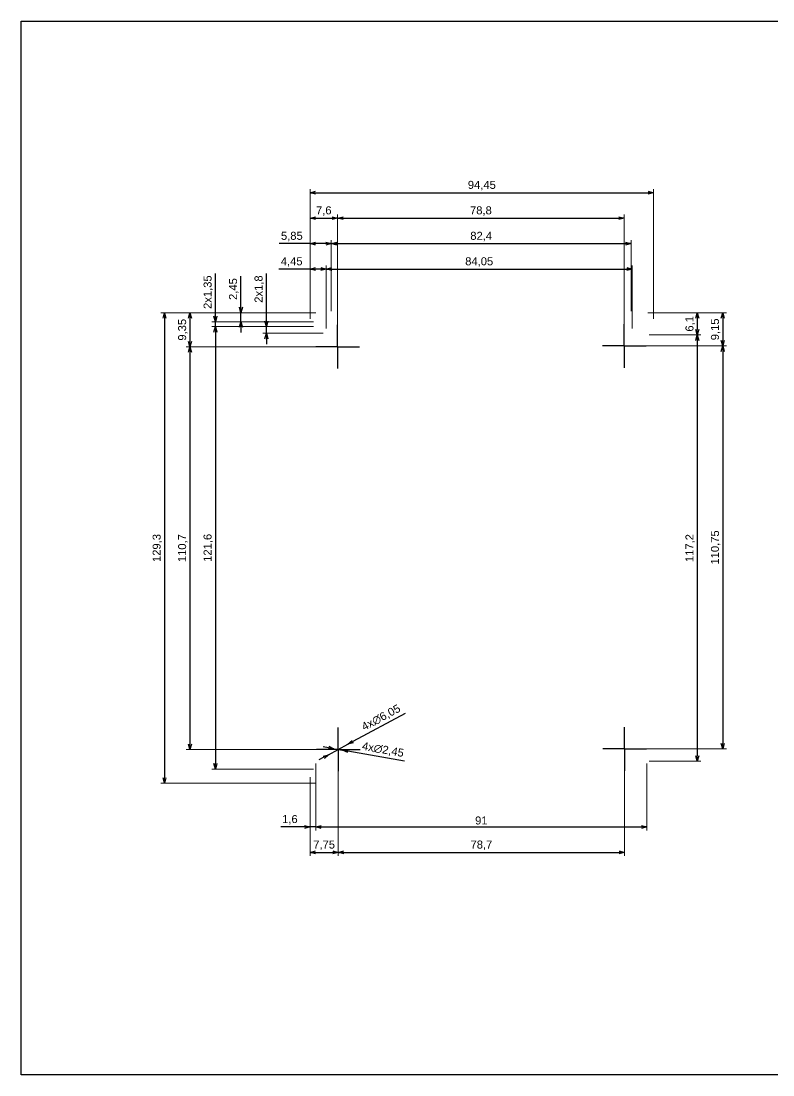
# Paper-space layout 'Cover' of a CAD drawing. Header units: millimetres. Extents: x 0 to 413, y 1 to 290.
# Drawn here: x 0.2 to 206.8, y 0.5 to 290.2 of the extents above; entities that cross this region are included whole.
import ezdxf

# ---------------------------------------------------------------- set-up
doc = ezdxf.new("R2010")
doc.units = ezdxf.units.MM
doc.linetypes.add('ACAD_ISO10W100', pattern=[18, 12, -3, 0, -3])
doc.linetypes.add('AM_ISO08W050x2', pattern=[9, 6, -0.75, 1.5, -0.75])
doc.layers.add('MD_Annotation', color=7, linetype='Continuous', lineweight=25)
doc.layers.add('MD_Axes', color=7, linetype='ACAD_ISO10W100', lineweight=25)
doc.layers.add('Tabelka', color=7, linetype='Continuous')
doc.styles.get("Standard").update_dxf_attribs({"font": 'arial.ttf'})
doc.dimstyles.new('ISO-25', dxfattribs={"dimtxt": 2.2, "dimasz": 1.5, "dimexe": 1, "dimexo": 0.625, "dimtad": 1, "dimrnd": 0.05, "dimtxsty": 'Standard', "dimblk": 'OPEN30', "dimcen": 2.5, "dimadec": 0, "dimazin": 0, "dimtfac": 1, "dimtmove": 0, "dimatfit": 3, "dimfxl": 1, "dimlwe": 18, "dimarcsym": 0})

# ---------------------------------------------------------------- blocks, each defined once
blk = doc.blocks.new('_Open30')
at = {"color": 0, "linetype": 'ByBlock', "lineweight": -2}
for p, q in [((-1, 0.26794919), (0, 0)), ((0, 0), (-1, -0.26794919)), ((0, 0), (-1, 0))]:
    blk.add_line(p, q, dxfattribs=at)
blk = doc.blocks.new('*D59')
at = {"layer": 'Defpoints', "color": 0, "transparency": 16777216}
for p in [(174.0679101971837, 243.0170457727796), (79.62791019718487, 207.7679846876377), (174.0679101971837, 207.7680553045248)]:
    blk.add_point(p, dxfattribs=at)
at = {"layer": 'MD_Annotation', "color": 0, "lineweight": 18, "transparency": 16777216}
for p, q in [((79.62791019718487, 208.3929846876377), (79.62791019718487, 244.0170457727796)), ((174.0679101971837, 208.3930553045248), (174.0679101971837, 244.0170457727796))]:
    blk.add_line(p, q, dxfattribs=at)
at = {"layer": 'MD_Annotation', "color": 0, "lineweight": -2, "transparency": 16777216}
blk.add_line((81.12791019718487, 243.0170457727796), (172.5679101971837, 243.0170457727796), dxfattribs=at)
at = {"layer": 'MD_Annotation', "color": 0, "lineweight": -2, "transparency": 16777216, "xscale": 1.5, "yscale": 1.5, "zscale": 1.5, "rotation": 180}
blk.add_blockref('_Open30', (79.62791019718487, 243.0170457727796), dxfattribs=at)
at = {"layer": 'MD_Annotation', "color": 0, "lineweight": -2, "transparency": 16777216, "xscale": 1.5, "yscale": 1.5, "zscale": 1.5}
blk.add_blockref('_Open30', (174.0679101971837, 243.0170457727796), dxfattribs=at)
at = {"layer": 'MD_Annotation', "color": 0, "transparency": 16777216, "insert": (126.8479101971843, 244.9641467277592), "char_height": 2.2, "attachment_point": 5}
blk.add_mtext('94,45', dxfattribs=at)
blk = doc.blocks.new('*D60')
at = {"layer": 'Defpoints', "color": 0, "transparency": 16777216}
for p in [(85.46863972699238, 229.0170457727797), (85.46863972699238, 209.8237742366124), (79.62791019718497, 207.7679846876381)]:
    blk.add_point(p, dxfattribs=at)
at = {"layer": 'MD_Annotation', "color": 0, "lineweight": -2, "transparency": 16777216}
for p, q in [((79.62791019718497, 229.0170457727797), (71.14680514943599, 229.0170457727797)), ((83.96863972699238, 229.0170457727797), (81.12791019718497, 229.0170457727797))]:
    blk.add_line(p, q, dxfattribs=at)
at = {"layer": 'MD_Annotation', "color": 0, "lineweight": 18, "transparency": 16777216}
for p, q in [((79.62791019718497, 208.3929846876381), (79.62791019718497, 230.0170457727797)), ((85.46863972699238, 210.4487742366124), (85.46863972699238, 230.0170457727797))]:
    blk.add_line(p, q, dxfattribs=at)
at = {"layer": 'MD_Annotation', "color": 0, "lineweight": -2, "transparency": 16777216, "xscale": 1.5, "yscale": 1.5, "zscale": 1.5, "rotation": 180}
blk.add_blockref('_Open30', (79.62791019718497, 229.0170457727797), dxfattribs=at)
at = {"layer": 'MD_Annotation', "color": 0, "lineweight": -2, "transparency": 16777216, "xscale": 1.5, "yscale": 1.5, "zscale": 1.5}
blk.add_blockref('_Open30', (85.46863972699238, 229.0170457727797), dxfattribs=at)
at = {"layer": 'MD_Annotation', "color": 0, "transparency": 16777216, "insert": (74.63735767331049, 230.9641467277592), "char_height": 2.2, "attachment_point": 5}
blk.add_mtext('5,85', dxfattribs=at)
blk = doc.blocks.new('*D61')
at = {"layer": 'Defpoints', "color": 0, "transparency": 16777216}
for p in [(167.8777108044104, 229.0170457727796), (85.46863972699238, 209.8237742366124), (167.8777108044104, 209.8206316100092)]:
    blk.add_point(p, dxfattribs=at)
at = {"layer": 'MD_Annotation', "color": 0, "lineweight": 18, "transparency": 16777216}
for p, q in [((85.46863972699238, 210.4487742366124), (85.46863972699238, 230.0170457727796)), ((167.8777108044104, 210.4456316100092), (167.8777108044104, 230.0170457727796))]:
    blk.add_line(p, q, dxfattribs=at)
at = {"layer": 'MD_Annotation', "color": 0, "lineweight": -2, "transparency": 16777216}
blk.add_line((86.96863972699238, 229.0170457727796), (166.3777108044104, 229.0170457727796), dxfattribs=at)
at = {"layer": 'MD_Annotation', "color": 0, "lineweight": -2, "transparency": 16777216, "xscale": 1.5, "yscale": 1.5, "zscale": 1.5, "rotation": 180}
blk.add_blockref('_Open30', (85.46863972699238, 229.0170457727796), dxfattribs=at)
at = {"layer": 'MD_Annotation', "color": 0, "lineweight": -2, "transparency": 16777216, "xscale": 1.5, "yscale": 1.5, "zscale": 1.5}
blk.add_blockref('_Open30', (167.8777108044104, 229.0170457727796), dxfattribs=at)
at = {"layer": 'MD_Annotation', "color": 0, "transparency": 16777216, "insert": (126.6731752657014, 230.9641467277592), "char_height": 2.2, "attachment_point": 5}
blk.add_mtext('82,4', dxfattribs=at)
blk = doc.blocks.new('*D62')
at = {"layer": 'Defpoints', "color": 0, "transparency": 16777216}
for p in [(87.20291019718378, 236.0170457727797), (79.62791019718497, 207.7679846876374), (87.20291019718378, 200.6620457727801)]:
    blk.add_point(p, dxfattribs=at)
at = {"layer": 'MD_Annotation', "color": 0, "lineweight": 18, "transparency": 16777216}
for p, q in [((79.62791019718497, 208.3929846876374), (79.62791019718497, 237.0170457727797)), ((87.20291019718378, 201.2870457727801), (87.20291019718378, 237.0170457727797))]:
    blk.add_line(p, q, dxfattribs=at)
at = {"layer": 'MD_Annotation', "color": 0, "lineweight": -2, "transparency": 16777216}
blk.add_line((81.12791019718497, 236.0170457727797), (85.70291019718378, 236.0170457727797), dxfattribs=at)
at = {"layer": 'MD_Annotation', "color": 0, "lineweight": -2, "transparency": 16777216, "xscale": 1.5, "yscale": 1.5, "zscale": 1.5, "rotation": 180}
blk.add_blockref('_Open30', (79.62791019718497, 236.0170457727797), dxfattribs=at)
at = {"layer": 'MD_Annotation', "color": 0, "lineweight": -2, "transparency": 16777216, "xscale": 1.5, "yscale": 1.5, "zscale": 1.5}
blk.add_blockref('_Open30', (87.20291019718378, 236.0170457727797), dxfattribs=at)
at = {"layer": 'MD_Annotation', "color": 0, "transparency": 16777216, "insert": (83.41541019718437, 237.9641467277592), "char_height": 2.2, "attachment_point": 5}
blk.add_mtext('7,6', dxfattribs=at)
blk = doc.blocks.new('*D63')
at = {"layer": 'Defpoints', "color": 0, "transparency": 16777216}
for p in [(165.9829101971844, 236.0170457727797), (87.20291019718378, 200.6620457727801), (165.9829101971844, 200.8820457727794)]:
    blk.add_point(p, dxfattribs=at)
at = {"layer": 'MD_Annotation', "color": 0, "lineweight": 18, "transparency": 16777216}
for p, q in [((87.20291019718378, 201.2870457727801), (87.20291019718378, 237.0170457727797)), ((165.9829101971844, 201.5070457727794), (165.9829101971844, 237.0170457727797))]:
    blk.add_line(p, q, dxfattribs=at)
at = {"layer": 'MD_Annotation', "color": 0, "lineweight": -2, "transparency": 16777216}
blk.add_line((88.70291019718378, 236.0170457727797), (164.4829101971844, 236.0170457727797), dxfattribs=at)
at = {"layer": 'MD_Annotation', "color": 0, "lineweight": -2, "transparency": 16777216, "xscale": 1.5, "yscale": 1.5, "zscale": 1.5, "rotation": 180}
blk.add_blockref('_Open30', (87.20291019718378, 236.0170457727797), dxfattribs=at)
at = {"layer": 'MD_Annotation', "color": 0, "lineweight": -2, "transparency": 16777216, "xscale": 1.5, "yscale": 1.5, "zscale": 1.5}
blk.add_blockref('_Open30', (165.9829101971844, 236.0170457727797), dxfattribs=at)
at = {"layer": 'MD_Annotation', "color": 0, "transparency": 16777216, "insert": (126.5929101971841, 237.9641467277592), "char_height": 2.2, "attachment_point": 5}
blk.add_mtext('78,8', dxfattribs=at)
blk = doc.blocks.new('*D64')
at = {"layer": 'Defpoints', "color": 0, "transparency": 16777216}
for p in [(84.09211955894706, 222.0170457727797), (79.62791019718497, 207.7679846876374), (84.09211955894706, 205.0655388607626)]:
    blk.add_point(p, dxfattribs=at)
at = {"layer": 'MD_Annotation', "color": 0, "lineweight": -2, "transparency": 16777216}
for p, q in [((79.62791019718497, 222.0170457727797), (71.05826490386983, 222.0170457727797)), ((82.59211955894706, 222.0170457727797), (81.12791019718497, 222.0170457727797))]:
    blk.add_line(p, q, dxfattribs=at)
at = {"layer": 'MD_Annotation', "color": 0, "lineweight": 18, "transparency": 16777216}
for p, q in [((79.62791019718497, 208.3929846876374), (79.62791019718497, 223.0170457727797)), ((84.09211955894706, 205.6905388607626), (84.09211955894706, 223.0170457727797))]:
    blk.add_line(p, q, dxfattribs=at)
at = {"layer": 'MD_Annotation', "color": 0, "lineweight": -2, "transparency": 16777216, "xscale": 1.5, "yscale": 1.5, "zscale": 1.5, "rotation": 180}
blk.add_blockref('_Open30', (79.62791019718497, 222.0170457727797), dxfattribs=at)
at = {"layer": 'MD_Annotation', "color": 0, "lineweight": -2, "transparency": 16777216, "xscale": 1.5, "yscale": 1.5, "zscale": 1.5}
blk.add_blockref('_Open30', (84.09211955894706, 222.0170457727797), dxfattribs=at)
at = {"layer": 'MD_Annotation', "color": 0, "transparency": 16777216, "insert": (74.5930875505274, 223.9596446813745), "char_height": 2.2, "attachment_point": 5}
blk.add_mtext('4,45', dxfattribs=at)
blk = doc.blocks.new('*D65')
at = {"layer": 'Defpoints', "color": 0, "transparency": 16777216}
for p in [(168.1542367760738, 222.0170457727797), (84.09211955894706, 205.0655388607626), (168.1542367760738, 205.0655388607626)]:
    blk.add_point(p, dxfattribs=at)
at = {"layer": 'MD_Annotation', "color": 0, "lineweight": 18, "transparency": 16777216}
for p, q in [((84.09211955894706, 205.6905388607626), (84.09211955894706, 223.0170457727797)), ((168.1542367760738, 205.6905388607626), (168.1542367760738, 223.0170457727797))]:
    blk.add_line(p, q, dxfattribs=at)
at = {"layer": 'MD_Annotation', "color": 0, "lineweight": -2, "transparency": 16777216}
blk.add_line((85.59211955894706, 222.0170457727797), (166.6542367760738, 222.0170457727797), dxfattribs=at)
at = {"layer": 'MD_Annotation', "color": 0, "lineweight": -2, "transparency": 16777216, "xscale": 1.5, "yscale": 1.5, "zscale": 1.5, "rotation": 180}
blk.add_blockref('_Open30', (84.09211955894706, 222.0170457727797), dxfattribs=at)
at = {"layer": 'MD_Annotation', "color": 0, "lineweight": -2, "transparency": 16777216, "xscale": 1.5, "yscale": 1.5, "zscale": 1.5}
blk.add_blockref('_Open30', (168.1542367760738, 222.0170457727797), dxfattribs=at)
at = {"layer": 'MD_Annotation', "color": 0, "transparency": 16777216, "insert": (126.1231781675104, 223.9641467277592), "char_height": 2.2, "attachment_point": 5}
blk.add_mtext('84,05', dxfattribs=at)
blk = doc.blocks.new('*D66')
at = {"layer": 'Defpoints', "color": 0, "transparency": 16777216}
for p in [(81.87680657131561, 210.0170457727797), (39.62791019718486, 80.69704577277997), (81.8768065713138, 80.69704577277997)]:
    blk.add_point(p, dxfattribs=at)
at = {"layer": 'MD_Annotation', "color": 0, "lineweight": 18, "transparency": 16777216}
for p, q in [((81.25180657131561, 210.0170457727797), (38.62791019718483, 210.0170457727797)), ((81.2518065713138, 80.69704577277997), (38.62791019718486, 80.69704577277997))]:
    blk.add_line(p, q, dxfattribs=at)
at = {"layer": 'MD_Annotation', "color": 0, "lineweight": -2, "transparency": 16777216}
blk.add_line((39.62791019718483, 208.5170457727797), (39.62791019718486, 82.19704577277997), dxfattribs=at)
at = {"layer": 'MD_Annotation', "color": 0, "lineweight": -2, "transparency": 16777216, "xscale": 1.5, "yscale": 1.5, "zscale": 1.5}
for p, rotation in [((39.62791019718483, 210.0170457727797), 90), ((39.62791019718486, 80.69704577277997), 270)]:
    blk.add_blockref('_Open30', p, dxfattribs=dict(at, rotation=rotation))
at = {"layer": 'MD_Annotation', "color": 0, "transparency": 16777216, "insert": (37.68080924220535, 145.3570457727798), "char_height": 2.2, "attachment_point": 5, "rotation": 90}
blk.add_mtext('129,3', dxfattribs=at)
blk = doc.blocks.new('*D67')
at = {"layer": 'Defpoints', "color": 0, "transparency": 16777216}
for p in [(81.87680657131561, 210.0170457727797), (60.62791019718477, 207.553967547459), (81.21889058934168, 207.553967547459)]:
    blk.add_point(p, dxfattribs=at)
at = {"layer": 'MD_Annotation', "color": 0, "lineweight": -2, "transparency": 16777216}
for p, q in [((60.62791019718476, 211.5170457727797), (60.62791019718476, 220.0356678737347)), ((60.62791019718477, 207.553967547459), (60.62791019718476, 210.0170457727797)), ((60.62791019718477, 206.053967547459), (60.62791019718477, 204.553967547459))]:
    blk.add_line(p, q, dxfattribs=at)
at = {"layer": 'MD_Annotation', "color": 0, "lineweight": 18, "transparency": 16777216}
for p, q in [((81.25180657131561, 210.0170457727797), (59.62791019718476, 210.0170457727797)), ((80.59389058934168, 207.553967547459), (59.62791019718477, 207.553967547459))]:
    blk.add_line(p, q, dxfattribs=at)
at = {"layer": 'MD_Annotation', "color": 0, "lineweight": -2, "transparency": 16777216, "xscale": 1.5, "yscale": 1.5, "zscale": 1.5}
for p, rotation in [((60.62791019718476, 210.0170457727797), 270), ((60.62791019718477, 207.553967547459), 90)]:
    blk.add_blockref('_Open30', p, dxfattribs=dict(at, rotation=rotation))
at = {"layer": 'MD_Annotation', "color": 0, "transparency": 16777216, "insert": (58.68080924220527, 216.5263568232572), "char_height": 2.2, "attachment_point": 5, "rotation": 90}
blk.add_mtext('2,45', dxfattribs=at)
blk = doc.blocks.new('*D68')
at = {"layer": 'Defpoints', "color": 0, "transparency": 16777216}
for p in [(53.62791019718475, 206.1955388607618), (81.21889058934168, 207.553967547459), (81.21889058934168, 206.1955388607619)]:
    blk.add_point(p, dxfattribs=at)
at = {"layer": 'MD_Annotation', "color": 0, "lineweight": -2, "transparency": 16777216}
for p, q in [((53.62791019718474, 209.053967547459), (53.62791019718474, 220.8185650917973)), ((53.62791019718475, 206.1955388607618), (53.62791019718475, 207.553967547459)), ((53.62791019718475, 204.6955388607618), (53.62791019718475, 203.1955388607618))]:
    blk.add_line(p, q, dxfattribs=at)
at = {"layer": 'MD_Annotation', "color": 0, "lineweight": 18, "transparency": 16777216}
for p, q in [((80.59389058934168, 207.553967547459), (52.62791019718475, 207.553967547459)), ((80.59389058934168, 206.1955388607619), (52.62791019718475, 206.1955388607618))]:
    blk.add_line(p, q, dxfattribs=at)
at = {"layer": 'MD_Annotation', "color": 0, "lineweight": -2, "transparency": 16777216, "xscale": 1.5, "yscale": 1.5, "zscale": 1.5}
for p, rotation in [((53.62791019718475, 207.553967547459), 270), ((53.62791019718475, 206.1955388607618), 90)]:
    blk.add_blockref('_Open30', p, dxfattribs=dict(at, rotation=rotation))
at = {"layer": 'MD_Annotation', "color": 0, "transparency": 16777216, "insert": (51.68080924220526, 215.6862663196281), "char_height": 2.2, "attachment_point": 5, "rotation": 90}
blk.add_mtext('2x1,35', dxfattribs=at)
blk = doc.blocks.new('*D69')
at = {"layer": 'Defpoints', "color": 0, "transparency": 16777216}
for p in [(81.21889058934168, 206.1955388607619), (67.62791019718486, 204.3855388607624), (83.86459686802839, 204.3855388607624)]:
    blk.add_point(p, dxfattribs=at)
at = {"layer": 'MD_Annotation', "color": 0, "lineweight": -2, "transparency": 16777216}
for p, q in [((67.62791019718486, 207.6955388607619), (67.62791019718486, 220.7985690724254)), ((67.62791019718486, 204.3855388607624), (67.62791019718486, 206.1955388607619)), ((67.62791019718486, 202.8855388607624), (67.62791019718486, 201.3855388607624))]:
    blk.add_line(p, q, dxfattribs=at)
at = {"layer": 'MD_Annotation', "color": 0, "lineweight": 18, "transparency": 16777216}
for p, q in [((80.59389058934168, 206.1955388607619), (66.62791019718486, 206.1955388607619)), ((83.23959686802839, 204.3855388607624), (66.62791019718486, 204.3855388607624))]:
    blk.add_line(p, q, dxfattribs=at)
at = {"layer": 'MD_Annotation', "color": 0, "lineweight": -2, "transparency": 16777216, "xscale": 1.5, "yscale": 1.5, "zscale": 1.5}
for p, rotation in [((67.62791019718486, 206.1955388607619), 270), ((67.62791019718486, 204.3855388607624), 90)]:
    blk.add_blockref('_Open30', p, dxfattribs=dict(at, rotation=rotation))
at = {"layer": 'MD_Annotation', "color": 0, "transparency": 16777216, "insert": (65.68080924220537, 216.5269115008019), "char_height": 2.2, "attachment_point": 5, "rotation": 90}
blk.add_mtext('2x1,8', dxfattribs=at)
blk = doc.blocks.new('*D70')
at = {"layer": 'Defpoints', "color": 0, "transparency": 16777216}
for p in [(81.87680657131571, 210.0170457727801), (46.62791019718486, 200.6620457727801), (87.20291019718381, 200.6620457727802)]:
    blk.add_point(p, dxfattribs=at)
at = {"layer": 'MD_Annotation', "color": 0, "lineweight": 18, "transparency": 16777216}
for p, q in [((81.25180657131571, 210.0170457727801), (45.62791019718485, 210.0170457727801)), ((86.57791019718381, 200.6620457727802), (45.62791019718486, 200.6620457727801))]:
    blk.add_line(p, q, dxfattribs=at)
at = {"layer": 'MD_Annotation', "color": 0, "lineweight": -2, "transparency": 16777216}
blk.add_line((46.62791019718485, 208.5170457727801), (46.62791019718486, 202.1620457727801), dxfattribs=at)
at = {"layer": 'MD_Annotation', "color": 0, "lineweight": -2, "transparency": 16777216, "xscale": 1.5, "yscale": 1.5, "zscale": 1.5}
for p, rotation in [((46.62791019718485, 210.0170457727801), 90), ((46.62791019718486, 200.6620457727801), 270)]:
    blk.add_blockref('_Open30', p, dxfattribs=dict(at, rotation=rotation))
at = {"layer": 'MD_Annotation', "color": 0, "transparency": 16777216, "insert": (44.68080924220537, 205.33954577278), "char_height": 2.2, "attachment_point": 5, "rotation": 90}
blk.add_mtext('9,35', dxfattribs=at)
blk = doc.blocks.new('*D71')
at = {"layer": 'Defpoints', "color": 0, "transparency": 16777216}
for p in [(81.21889058934168, 206.1955388607619), (53.62791019718477, 84.59851812697133), (81.21889058934168, 84.59851812697133)]:
    blk.add_point(p, dxfattribs=at)
at = {"layer": 'MD_Annotation', "color": 0, "lineweight": 18, "transparency": 16777216}
for p, q in [((80.59389058934168, 206.1955388607619), (52.62791019718475, 206.1955388607618)), ((80.59389058934168, 84.59851812697133), (52.62791019718477, 84.59851812697133))]:
    blk.add_line(p, q, dxfattribs=at)
at = {"layer": 'MD_Annotation', "color": 0, "lineweight": -2, "transparency": 16777216}
blk.add_line((53.62791019718475, 204.6955388607618), (53.62791019718477, 86.09851812697133), dxfattribs=at)
at = {"layer": 'MD_Annotation', "color": 0, "lineweight": -2, "transparency": 16777216, "xscale": 1.5, "yscale": 1.5, "zscale": 1.5}
for p, rotation in [((53.62791019718475, 206.1955388607618), 90), ((53.62791019718477, 84.59851812697133), 270)]:
    blk.add_blockref('_Open30', p, dxfattribs=dict(at, rotation=rotation))
at = {"layer": 'MD_Annotation', "color": 0, "transparency": 16777216, "insert": (51.68080924220525, 145.3970284938665), "char_height": 2.2, "attachment_point": 5, "rotation": 90}
blk.add_mtext('121,6', dxfattribs=at)
blk = doc.blocks.new('*D72')
at = {"layer": 'Defpoints', "color": 0, "transparency": 16777216}
for p in [(87.20291019718381, 200.6620457727802), (46.62791019718486, 89.97704577278063), (87.3879101971833, 89.97704577278063)]:
    blk.add_point(p, dxfattribs=at)
at = {"layer": 'MD_Annotation', "color": 0, "lineweight": 18, "transparency": 16777216}
for p, q in [((86.57791019718381, 200.6620457727802), (45.62791019718484, 200.6620457727801)), ((86.7629101971833, 89.97704577278063), (45.62791019718486, 89.97704577278063))]:
    blk.add_line(p, q, dxfattribs=at)
at = {"layer": 'MD_Annotation', "color": 0, "lineweight": -2, "transparency": 16777216}
blk.add_line((46.62791019718484, 199.1620457727801), (46.62791019718486, 91.47704577278063), dxfattribs=at)
at = {"layer": 'MD_Annotation', "color": 0, "lineweight": -2, "transparency": 16777216, "xscale": 1.5, "yscale": 1.5, "zscale": 1.5}
for p, rotation in [((46.62791019718484, 200.6620457727801), 90), ((46.62791019718486, 89.97704577278063), 270)]:
    blk.add_blockref('_Open30', p, dxfattribs=dict(at, rotation=rotation))
at = {"layer": 'MD_Annotation', "color": 0, "transparency": 16777216, "insert": (44.68080924220535, 145.3195457727803), "char_height": 2.2, "attachment_point": 5, "rotation": 90}
blk.add_mtext('110,7', dxfattribs=at)
blk = doc.blocks.new('*D73')
at = {"layer": 'Defpoints', "color": 0, "transparency": 16777216}
for p in [(87.38791019718327, 89.9770457727806), (79.62791019718487, 82.94610685792364), (87.38791019718327, 61.69704577277994)]:
    blk.add_point(p, dxfattribs=at)
at = {"layer": 'MD_Annotation', "color": 0, "lineweight": 18, "transparency": 16777216}
for p, q in [((87.38791019718327, 89.3520457727806), (87.38791019718327, 60.69704577277994)), ((79.62791019718487, 82.32110685792364), (79.62791019718487, 60.69704577277994))]:
    blk.add_line(p, q, dxfattribs=at)
at = {"layer": 'MD_Annotation', "color": 0, "lineweight": -2, "transparency": 16777216}
blk.add_line((81.12791019718487, 61.69704577277994), (85.88791019718327, 61.69704577277994), dxfattribs=at)
at = {"layer": 'MD_Annotation', "color": 0, "lineweight": -2, "transparency": 16777216, "xscale": 1.5, "yscale": 1.5, "zscale": 1.5, "rotation": 180}
blk.add_blockref('_Open30', (79.62791019718487, 61.69704577277994), dxfattribs=at)
at = {"layer": 'MD_Annotation', "color": 0, "lineweight": -2, "transparency": 16777216, "xscale": 1.5, "yscale": 1.5, "zscale": 1.5}
blk.add_blockref('_Open30', (87.38791019718327, 61.69704577277994), dxfattribs=at)
at = {"layer": 'MD_Annotation', "color": 0, "transparency": 16777216, "insert": (83.50791019718407, 63.63964468137476), "char_height": 2.2, "attachment_point": 5}
blk.add_mtext('7,75', dxfattribs=at)
blk = doc.blocks.new('*D74')
at = {"layer": 'Defpoints', "color": 0, "transparency": 16777216}
for p in [(87.38791019718327, 89.9770457727806), (166.0779101971838, 90.13704577278045), (166.0779101971838, 61.69704577277994)]:
    blk.add_point(p, dxfattribs=at)
at = {"layer": 'MD_Annotation', "color": 0, "lineweight": 18, "transparency": 16777216}
for p, q in [((87.38791019718327, 89.3520457727806), (87.38791019718327, 60.69704577277994)), ((166.0779101971838, 89.51204577278045), (166.0779101971838, 60.69704577277994))]:
    blk.add_line(p, q, dxfattribs=at)
at = {"layer": 'MD_Annotation', "color": 0, "lineweight": -2, "transparency": 16777216}
blk.add_line((88.88791019718327, 61.69704577277994), (164.5779101971838, 61.69704577277994), dxfattribs=at)
at = {"layer": 'MD_Annotation', "color": 0, "lineweight": -2, "transparency": 16777216, "xscale": 1.5, "yscale": 1.5, "zscale": 1.5, "rotation": 180}
blk.add_blockref('_Open30', (87.38791019718327, 61.69704577277994), dxfattribs=at)
at = {"layer": 'MD_Annotation', "color": 0, "lineweight": -2, "transparency": 16777216, "xscale": 1.5, "yscale": 1.5, "zscale": 1.5}
blk.add_blockref('_Open30', (166.0779101971838, 61.69704577277994), dxfattribs=at)
at = {"layer": 'MD_Annotation', "color": 0, "transparency": 16777216, "insert": (126.7329101971835, 63.64414672775948), "char_height": 2.2, "attachment_point": 5}
blk.add_mtext('78,7', dxfattribs=at)
blk = doc.blocks.new('*D75')
at = {"layer": 'Defpoints', "color": 0, "transparency": 16777216}
for p in [(171.8190181511327, 210.0170457727801), (165.9829101971845, 200.8820457727795), (193.0679101971837, 200.8820457727795)]:
    blk.add_point(p, dxfattribs=at)
at = {"layer": 'MD_Annotation', "color": 0, "lineweight": 18, "transparency": 16777216}
for p, q in [((172.4440181511327, 210.0170457727801), (194.0679101971837, 210.0170457727801)), ((166.6079101971845, 200.8820457727795), (194.0679101971837, 200.8820457727795))]:
    blk.add_line(p, q, dxfattribs=at)
at = {"layer": 'MD_Annotation', "color": 0, "lineweight": -2, "transparency": 16777216}
blk.add_line((193.0679101971837, 208.5170457727801), (193.0679101971837, 202.3820457727795), dxfattribs=at)
at = {"layer": 'MD_Annotation', "color": 0, "lineweight": -2, "transparency": 16777216, "xscale": 1.5, "yscale": 1.5, "zscale": 1.5}
for p, rotation in [((193.0679101971837, 210.0170457727801), 90), ((193.0679101971837, 200.8820457727795), 270)]:
    blk.add_blockref('_Open30', p, dxfattribs=dict(at, rotation=rotation))
at = {"layer": 'MD_Annotation', "color": 0, "transparency": 16777216, "insert": (191.1208092422041, 205.4495457727797), "char_height": 2.2, "attachment_point": 5, "rotation": 90}
blk.add_mtext('9,15', dxfattribs=at)
blk = doc.blocks.new('*D76')
at = {"layer": 'Defpoints', "color": 0, "transparency": 16777216}
for p in [(165.9829101971845, 200.8820457727795), (166.0779101971838, 90.13704577278048), (193.0679101971838, 90.13704577278048)]:
    blk.add_point(p, dxfattribs=at)
at = {"layer": 'MD_Annotation', "color": 0, "lineweight": 18, "transparency": 16777216}
for p, q in [((166.6079101971845, 200.8820457727795), (194.0679101971837, 200.8820457727795)), ((166.7029101971838, 90.13704577278048), (194.0679101971838, 90.13704577278048))]:
    blk.add_line(p, q, dxfattribs=at)
at = {"layer": 'MD_Annotation', "color": 0, "lineweight": -2, "transparency": 16777216}
blk.add_line((193.0679101971837, 199.3820457727795), (193.0679101971838, 91.63704577278048), dxfattribs=at)
at = {"layer": 'MD_Annotation', "color": 0, "lineweight": -2, "transparency": 16777216, "xscale": 1.5, "yscale": 1.5, "zscale": 1.5}
for p, rotation in [((193.0679101971837, 200.8820457727795), 90), ((193.0679101971838, 90.13704577278048), 270)]:
    blk.add_blockref('_Open30', p, dxfattribs=dict(at, rotation=rotation))
at = {"layer": 'MD_Annotation', "color": 0, "transparency": 16777216, "insert": (191.1208092422042, 145.5095457727799), "char_height": 2.2, "attachment_point": 5, "rotation": 90}
blk.add_mtext('110,75', dxfattribs=at)
blk = doc.blocks.new('*D77')
at = {"layer": 'Defpoints', "color": 0, "transparency": 16777216}
for p in [(172.2179101971832, 203.9355388607617), (172.2179101971832, 86.73851812697075), (186.0679101971837, 86.73851812697075)]:
    blk.add_point(p, dxfattribs=at)
at = {"layer": 'MD_Annotation', "color": 0, "lineweight": 18, "transparency": 16777216}
for p, q in [((172.8429101971832, 203.9355388607617), (187.0679101971836, 203.9355388607617)), ((172.8429101971832, 86.73851812697075), (187.0679101971837, 86.73851812697075))]:
    blk.add_line(p, q, dxfattribs=at)
at = {"layer": 'MD_Annotation', "color": 0, "lineweight": -2, "transparency": 16777216}
blk.add_line((186.0679101971836, 202.4355388607617), (186.0679101971837, 88.23851812697075), dxfattribs=at)
at = {"layer": 'MD_Annotation', "color": 0, "lineweight": -2, "transparency": 16777216, "xscale": 1.5, "yscale": 1.5, "zscale": 1.5}
for p, rotation in [((186.0679101971836, 203.9355388607617), 90), ((186.0679101971837, 86.73851812697075), 270)]:
    blk.add_blockref('_Open30', p, dxfattribs=dict(at, rotation=rotation))
at = {"layer": 'MD_Annotation', "color": 0, "transparency": 16777216, "insert": (184.1208092422041, 145.3370284938661), "char_height": 2.2, "attachment_point": 5, "rotation": 90}
blk.add_mtext('117,2', dxfattribs=at)
blk = doc.blocks.new('*D78')
at = {"layer": 'Defpoints', "color": 0, "transparency": 16777216}
for p in [(171.8190181511326, 210.0170457727797), (172.2179101971832, 203.9355388607617), (186.0679101971836, 203.9355388607617)]:
    blk.add_point(p, dxfattribs=at)
at = {"layer": 'MD_Annotation', "color": 0, "lineweight": 18, "transparency": 16777216}
for p, q in [((172.4440181511326, 210.0170457727797), (187.0679101971836, 210.0170457727797)), ((172.8429101971832, 203.9355388607617), (187.0679101971836, 203.9355388607617))]:
    blk.add_line(p, q, dxfattribs=at)
at = {"layer": 'MD_Annotation', "color": 0, "lineweight": -2, "transparency": 16777216}
blk.add_line((186.0679101971836, 208.5170457727797), (186.0679101971836, 205.4355388607617), dxfattribs=at)
at = {"layer": 'MD_Annotation', "color": 0, "lineweight": -2, "transparency": 16777216, "xscale": 1.5, "yscale": 1.5, "zscale": 1.5}
for p, rotation in [((186.0679101971836, 210.0170457727797), 90), ((186.0679101971836, 203.9355388607617), 270)]:
    blk.add_blockref('_Open30', p, dxfattribs=dict(at, rotation=rotation))
at = {"layer": 'MD_Annotation', "color": 0, "transparency": 16777216, "insert": (184.1208092422041, 206.9762923167706), "char_height": 2.2, "attachment_point": 5, "rotation": 90}
blk.add_mtext('6,1', dxfattribs=at)
blk = doc.blocks.new('*D83')
at = {"layer": 'Defpoints', "color": 0, "transparency": 16777216}
for p in [(90.04455430602842, 91.41323589910087), (84.73126608833832, 88.54085564646093)]:
    blk.add_point(p, dxfattribs=at)
at = {"layer": 'MD_Annotation', "color": 0, "lineweight": -2, "transparency": 16777216}
for p, q in [((105.7402817789158, 99.89839533273312), (91.36407952565342, 92.1265753658161)), ((84.73126608833832, 88.54085564646093), (90.04455430602842, 91.41323589910087)), ((83.41174086871331, 87.82751617974571), (82.09221564908829, 87.1141767130305))]:
    blk.add_line(p, q, dxfattribs=at)
at = {"layer": 'MD_Annotation', "color": 0, "lineweight": -2, "transparency": 16777216, "xscale": 1.5, "yscale": 1.5, "zscale": 1.5}
for p, rotation in [((90.04455430602842, 91.41323589910087), 208.3957946782083), ((84.73126608833832, 88.54085564646093), 28.39579467820829)]:
    blk.add_blockref('_Open30', p, dxfattribs=dict(at, rotation=rotation))
at = {"layer": 'MD_Annotation', "color": 0, "transparency": 16777216, "insert": (99.20847085287292, 98.62163115382572), "char_height": 2.2, "attachment_point": 5, "rotation": 28.39579467820833}
blk.add_mtext('4x∅6,05', dxfattribs=at)
blk = doc.blocks.new('*D84')
at = {"layer": 'Defpoints', "color": 0, "transparency": 16777216}
for p in [(86.19189551785401, 90.1909941002543), (88.58392487651273, 89.76309744530752)]:
    blk.add_point(p, dxfattribs=at)
at = {"layer": 'MD_Annotation', "color": 0, "lineweight": -2, "transparency": 16777216}
for p, q in [((84.71533418534861, 90.45512783787576), (83.23877285284321, 90.71926157549723)), ((86.19189551785401, 90.1909941002543), (88.58392487651273, 89.76309744530752)), ((105.5662178593595, 86.72523073418955), (90.06048620901812, 89.49896370768606))]:
    blk.add_line(p, q, dxfattribs=at)
at = {"layer": 'MD_Annotation', "color": 0, "lineweight": -2, "transparency": 16777216, "xscale": 1.5, "yscale": 1.5, "zscale": 1.5}
for p, rotation in [((86.19189551785401, 90.1909941002543), 349.8579533787519), ((88.58392487651273, 89.76309744530752), 169.8579533787519)]:
    blk.add_blockref('_Open30', p, dxfattribs=dict(at, rotation=rotation))
at = {"layer": 'MD_Annotation', "color": 0, "transparency": 16777216, "insert": (99.66159182671333, 89.79607298945307), "char_height": 2.2, "attachment_point": 5, "rotation": 349.8579533787519}
blk.add_mtext('4x∅2,45', dxfattribs=at)
blk = doc.blocks.new('*D105')
at = {"layer": 'Defpoints', "color": 0, "transparency": 16777216}
for p in [(81.21791019718319, 86.73851812697072), (79.62791019718486, 82.94610685792364), (81.21791019718319, 68.69704577277994)]:
    blk.add_point(p, dxfattribs=at)
at = {"layer": 'MD_Annotation', "color": 0, "lineweight": 18, "transparency": 16777216}
for p, q in [((81.21791019718319, 86.11351812697072), (81.21791019718319, 67.69704577277994)), ((79.62791019718486, 82.32110685792364), (79.62791019718486, 67.69704577277994))]:
    blk.add_line(p, q, dxfattribs=at)
at = {"layer": 'MD_Annotation', "color": 0, "lineweight": -2, "transparency": 16777216}
for p, q in [((78.12791019718486, 68.69704577277994), (71.58118441273739, 68.69704577277994)), ((81.21791019718319, 68.69704577277994), (79.62791019718486, 68.69704577277994)), ((82.71791019718319, 68.69704577277994), (84.21791019718319, 68.69704577277994))]:
    blk.add_line(p, q, dxfattribs=at)
at = {"layer": 'MD_Annotation', "color": 0, "lineweight": -2, "transparency": 16777216, "xscale": 1.5, "yscale": 1.5, "zscale": 1.5}
blk.add_blockref('_Open30', (79.62791019718486, 68.69704577277994), dxfattribs=at)
at = {"layer": 'MD_Annotation', "color": 0, "lineweight": -2, "transparency": 16777216, "xscale": 1.5, "yscale": 1.5, "zscale": 1.5, "rotation": 180}
blk.add_blockref('_Open30', (81.21791019718319, 68.69704577277994), dxfattribs=at)
at = {"layer": 'MD_Annotation', "color": 0, "transparency": 16777216, "insert": (74.10454730496112, 70.64414672775948), "char_height": 2.2, "attachment_point": 5}
blk.add_mtext('1,6', dxfattribs=at)
blk = doc.blocks.new('*D106')
at = {"layer": 'Defpoints', "color": 0, "transparency": 16777216}
for p in [(81.21791019718319, 86.73851812697072), (172.2179101971832, 86.73851812697072), (172.2179101971832, 68.69704577277994)]:
    blk.add_point(p, dxfattribs=at)
at = {"layer": 'MD_Annotation', "color": 0, "lineweight": 18, "transparency": 16777216}
for p, q in [((81.21791019718319, 86.11351812697072), (81.21791019718319, 67.69704577277994)), ((172.2179101971832, 86.11351812697072), (172.2179101971832, 67.69704577277994))]:
    blk.add_line(p, q, dxfattribs=at)
at = {"layer": 'MD_Annotation', "color": 0, "lineweight": -2, "transparency": 16777216}
blk.add_line((82.71791019718319, 68.69704577277994), (170.7179101971832, 68.69704577277994), dxfattribs=at)
at = {"layer": 'MD_Annotation', "color": 0, "lineweight": -2, "transparency": 16777216, "xscale": 1.5, "yscale": 1.5, "zscale": 1.5, "rotation": 180}
blk.add_blockref('_Open30', (81.21791019718319, 68.69704577277994), dxfattribs=at)
at = {"layer": 'MD_Annotation', "color": 0, "lineweight": -2, "transparency": 16777216, "xscale": 1.5, "yscale": 1.5, "zscale": 1.5}
blk.add_blockref('_Open30', (172.2179101971832, 68.69704577277994), dxfattribs=at)
at = {"layer": 'MD_Annotation', "color": 0, "transparency": 16777216, "insert": (126.7179101971832, 70.44530634576766), "char_height": 2.2, "attachment_point": 5}
blk.add_mtext('91', dxfattribs=at)

psp = doc.layouts.new('Cover')

# ---------------------------------------------------------------- linework, layer by layer
at = {"layer": 'MD_Axes', "linetype": 'AM_ISO08W050x2'}
for p, q in [((87.20291019718378, 200.6620457727801), (87.20291019718378, 206.6870457727797)), ((165.9829101971844, 200.8820457727794), (165.9829101971844, 206.907045772779)), ((87.20291019718378, 200.6620457727801), (81.17791019718418, 200.6620457727801)), ((87.20291019718378, 200.6620457727801), (93.22791019718339, 200.6620457727801)), ((87.20291019718378, 200.6620457727801), (87.20291019718378, 194.6370457727805)), ((165.9829101971844, 200.8820457727794), (159.9579101971848, 200.8820457727794)), ((165.9829101971844, 200.8820457727794), (172.007910197184, 200.8820457727794)), ((165.9829101971844, 200.8820457727794), (165.9829101971844, 194.8570457727798)), ((87.38791019718339, 89.97704577278091), (87.38791019718339, 96.00204577278052)), ((166.0779101971838, 90.13704577278045), (166.0779101971838, 96.16204577278006)), ((87.38791019718339, 89.97704577278091), (81.36291019718378, 89.97704577278091)), ((87.38791019718339, 89.97704577278091), (93.412910197183, 89.97704577278091)), ((87.38791019718339, 89.97704577278091), (87.38791019718339, 83.9520457727813)), ((166.0779101971838, 90.13704577278045), (160.0529101971842, 90.13704577278045)), ((166.0779101971838, 90.13704577278045), (172.1029101971834, 90.13704577278045)), ((166.0779101971838, 90.13704577278045), (166.0779101971838, 84.11204577278085))]:
    psp.add_line(p, q, dxfattribs=at)
at = {"layer": 'Tabelka'}
psp.add_lwpolyline([(0.2196708296479528, 290.1930035774119), (413.4761495647203, 290.1930035774119), (413.4761495647203, 0.5210879681475831), (0.2196708296479528, 0.5210879681475831)], close=True, dxfattribs=at)

# ---------------------------------------------------------------- dimensions: what is measured, and where the dimension line sits
at = {"layer": 'MD_Annotation'}
for base, p1, p2, angle, picture, middle in [((174.0679101971837, 243.0170457727796), (79.62791019718487, 207.7679846876377), (174.0679101971837, 207.7680553045248), 180, '*D59', (126.8479101971843, 244.9641467277592)), ((87.20291019718378, 236.0170457727797), (79.62791019718497, 207.7679846876374), (87.20291019718378, 200.6620457727801), 180, '*D62', (83.41541019718437, 237.9641467277592)), ((165.9829101971844, 236.0170457727797), (87.20291019718378, 200.6620457727801), (165.9829101971844, 200.8820457727794), 180, '*D63', (126.5929101971841, 237.9641467277592)), ((167.8777108044104, 229.0170457727796), (85.46863972699238, 209.8237742366124), (167.8777108044104, 209.8206316100092), 180, '*D61', (126.6731752657014, 230.9641467277592)), ((168.1542367760738, 222.0170457727797), (84.09211955894706, 205.0655388607626), (168.1542367760738, 205.0655388607626), 180, '*D65', (126.1231781675104, 223.9641467277592)), ((39.62791019718486, 80.69704577277997), (81.87680657131558, 210.0170457727796), (81.87680657131376, 80.69704577277994), 270, '*D66', (37.68080924220535, 145.3570457727798)), ((46.62791019718486, 200.6620457727801), (81.87680657131568, 210.01704577278), (87.20291019718378, 200.6620457727801), 269.9999999999999, '*D70', (44.68080924220537, 205.33954577278)), ((193.0679101971837, 200.8820457727795), (171.8190181511326, 210.01704577278), (165.9829101971844, 200.8820457727794), 90, '*D75', (191.1208092422041, 205.4495457727797)), ((186.0679101971836, 203.9355388607617), (171.8190181511326, 210.0170457727796), (172.2179101971832, 203.9355388607615), 90, '*D78', (184.1208092422041, 206.9762923167706)), ((53.62791019718477, 84.59851812697133), (81.21889058934165, 206.1955388607618), (81.21889058934165, 84.5985181269713), 269.9999999999999, '*D71', (51.68080924220525, 145.3970284938665)), ((186.0679101971837, 86.73851812697075), (172.2179101971832, 203.9355388607615), (172.2179101971832, 86.73851812697072), 90, '*D77', (184.1208092422041, 145.3370284938661)), ((46.62791019718486, 89.97704577278063), (87.20291019718378, 200.6620457727801), (87.38791019718327, 89.9770457727806), 270, '*D72', (44.68080924220535, 145.3195457727803)), ((193.0679101971838, 90.13704577278048), (165.9829101971844, 200.8820457727794), (166.0779101971838, 90.13704577278045), 90, '*D76', (191.1208092422042, 145.5095457727799))]:
    dim = psp.add_linear_dim(base=base, p1=p1, p2=p2, angle=angle, dimstyle='ISO-25', override={"dimlfac": -1}, dxfattribs=at)
    dim.commit()
    dim.dimension.update_dxf_attribs({"geometry": picture, "text_midpoint": middle})
for base, p1, p2, angle, picture, middle in [((85.46863972699238, 229.0170457727797), (79.62791019718497, 207.7679846876381), (85.46863972699238, 209.8237742366124), 180, '*D60', (74.63735767331049, 229.0170457727797)), ((84.09211955894706, 222.0170457727797), (79.62791019718497, 207.7679846876374), (84.09211955894706, 205.0655388607626), 180, '*D64', (74.5930875505274, 222.0170457727797)), ((60.62791019718477, 207.553967547459), (81.87680657131558, 210.0170457727796), (81.21889058934165, 207.5539675474589), 269.9999999999998, '*D67', (60.62791019718481, 216.5263568232572))]:
    dim = psp.add_linear_dim(base=base, p1=p1, p2=p2, angle=angle, dimstyle='ISO-25', override={"dimlfac": -1}, dxfattribs=at)
    dim.commit()
    dim.dimension.update_dxf_attribs({"geometry": picture, "text_midpoint": middle, "dimtype": 160})
for base, p1, p2, angle, picture, middle in [((53.62791019718475, 206.1955388607618), (81.21889058934165, 207.5539675474589), (81.21889058934165, 206.1955388607618), 269.9999999999997, '*D68', (53.62791019718479, 215.6862663196281)), ((67.62791019718486, 204.3855388607624), (81.21889058934165, 206.1955388607618), (83.86459686802836, 204.3855388607623), 269.9999999999996, '*D69', (67.6279101971849, 216.5269115008019))]:
    dim = psp.add_linear_dim(base=base, p1=p1, p2=p2, angle=angle, text='2x<>', dimstyle='ISO-25', override={"dimlfac": -1}, dxfattribs=at)
    dim.commit()
    dim.dimension.update_dxf_attribs({"geometry": picture, "text_midpoint": middle, "dimtype": 160})
for p1, p2, picture, middle in [((84.73126608833832, 88.54085564646093), (90.04455430602842, 91.41323589910087), '*D83', (100.1515614234085, 96.87711560368712)), ((86.19189551785401, 90.1909941002543), (88.58392487651273, 89.76309744530752), '*D84', (99.31238636573106, 87.8439434151346))]:
    dim = psp.add_diameter_dim_2p(p1=p1, p2=p2, text='4x<>', dimstyle='ISO-25', override={"dimlfac": -1}, dxfattribs=at)
    dim.commit()
    dim.dimension.update_dxf_attribs({"geometry": picture, "text_midpoint": middle, "dimtype": 163})
for base, p1, p2, picture, middle in [((87.38791019718327, 61.69704577277994), (79.62791019718487, 82.94610685792364), (87.38791019718327, 89.9770457727806), '*D73', (83.50791019718407, 63.63964468137476)), ((166.0779101971838, 61.69704577277994), (87.38791019718327, 89.9770457727806), (166.0779101971838, 90.13704577278045), '*D74', (126.7329101971835, 63.64414672775948)), ((172.2179101971832, 68.69704577277994), (81.21791019718319, 86.73851812697072), (172.2179101971832, 86.73851812697072), '*D106', (126.7179101971832, 70.44530634576766))]:
    dim = psp.add_linear_dim(base=base, p1=p1, p2=p2, dimstyle='ISO-25', override={"dimlfac": -1}, dxfattribs=at)
    dim.commit()
    dim.dimension.update_dxf_attribs({"geometry": picture, "text_midpoint": middle})
dim = psp.add_linear_dim(base=(81.21791019718319, 68.69704577277994), p1=(79.62791019718486, 82.94610685792364), p2=(81.21791019718319, 86.73851812697072), dimstyle='ISO-25', override={"dimlfac": -1}, dxfattribs=at)
dim.commit()
dim.dimension.update_dxf_attribs({"geometry": '*D105', "text_midpoint": (74.10454730496112, 68.69704577277994), "dimtype": 160})

doc.saveas('drawing.dxf')
